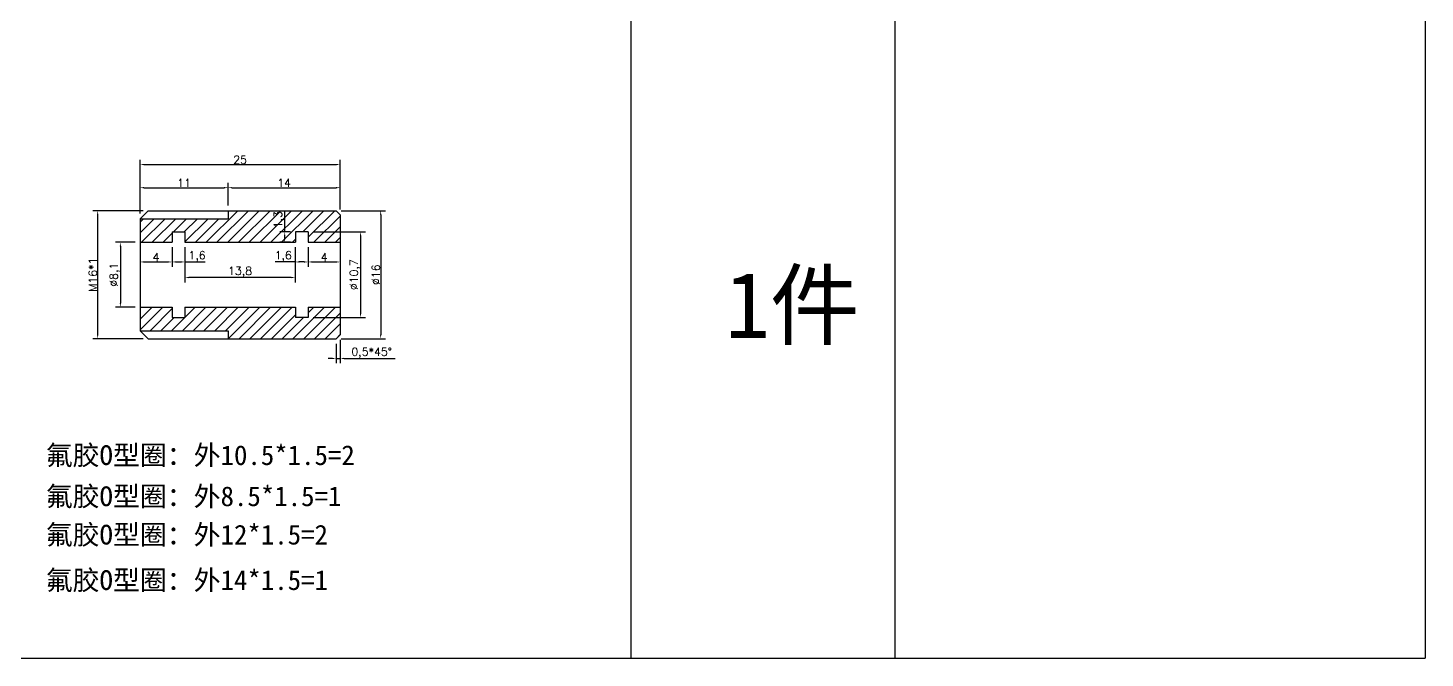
# Model space of a CAD drawing. Header units: millimetres. Extents: x 6817 to 10425, y -2870 to -164.
# Drawn here: x 10250.6 to 10425.2, y -1307 to -1228.3 of the extents above; entities that cross this region are included whole.
import ezdxf

# ---------------------------------------------------------------- set-up
doc = ezdxf.new("R2010")
doc.units = ezdxf.units.MM
doc.layers.add('图层2', color=108, linetype='Continuous')
doc.styles.get("Standard").update_dxf_attribs({"font": 'txt', "bigfont": 'gbcbig.shx'})
doc.dimstyles.new('ISO-25', dxfattribs={"dimtxt": 1, "dimasz": 0.5, "dimexe": 0.6, "dimexo": 0.625, "dimgap": 0.1, "dimtad": 1, "dimtxsty": 'Standard', "dimcen": 2.5, "dimadec": 0, "dimazin": 0, "dimtfac": 1, "dimtmove": 0, "dimatfit": 3, "dimfxl": 1, "dimarcsym": 0})

# ---------------------------------------------------------------- blocks, each defined once
blk = doc.blocks.new('*D1346')
at = {"layer": 'Defpoints', "color": 0, "linetype": 'ByBlock', "transparency": 16777216}
for p in [(10265.61, -1251.14), (10259.31, -1267.14), (10265.61, -1267.14)]:
    blk.add_point(p, dxfattribs=at)
at = {"layer": '图层2', "color": 0, "linetype": 'ByBlock', "lineweight": -2, "transparency": 16777216}
for p, q in [((10264.99, -1251.14), (10258.71, -1251.14)), ((10259.31, -1251.64), (10259.31, -1266.64)), ((10264.99, -1267.14), (10258.71, -1267.14))]:
    blk.add_line(p, q, dxfattribs=at)
at = {"layer": '图层2', "color": 0, "linetype": 'ByBlock', "transparency": 16777216}
for points in [[(10259.23, -1251.64), (10259.4, -1251.64), (10259.31, -1251.14)], [(10259.23, -1266.64), (10259.4, -1266.64), (10259.31, -1267.14)]]:
    blk.add_solid(points, dxfattribs=at)
at = {"layer": '图层2', "color": 0, "linetype": 'ByBlock', "transparency": 16777216, "insert": (10258.71, -1259.14), "char_height": 1, "attachment_point": 5, "rotation": 90}
blk.add_mtext('M16*1', dxfattribs=at)
blk = doc.blocks.new('*D1347')
at = {"layer": 'Defpoints', "color": 0, "linetype": 'ByBlock', "transparency": 16777216}
for p in [(10264.61, -1255.09), (10262.15, -1263.19), (10264.61, -1263.19)]:
    blk.add_point(p, dxfattribs=at)
at = {"layer": '图层2', "color": 0, "linetype": 'ByBlock', "lineweight": -2, "transparency": 16777216}
for p, q in [((10263.99, -1255.09), (10261.55, -1255.09)), ((10262.15, -1255.59), (10262.15, -1262.69)), ((10263.99, -1263.19), (10261.55, -1263.19))]:
    blk.add_line(p, q, dxfattribs=at)
at = {"layer": '图层2', "color": 0, "linetype": 'ByBlock', "transparency": 16777216}
for points in [[(10262.07, -1255.59), (10262.23, -1255.59), (10262.15, -1255.09)], [(10262.07, -1262.69), (10262.23, -1262.69), (10262.15, -1263.19)]]:
    blk.add_solid(points, dxfattribs=at)
at = {"layer": '图层2', "color": 0, "linetype": 'ByBlock', "transparency": 16777216, "insert": (10261.47, -1259.14), "char_height": 1, "attachment_point": 5, "rotation": 90}
blk.add_mtext('%%C8,1', dxfattribs=at)
blk = doc.blocks.new('*D1345')
at = {"layer": 'Defpoints', "color": 0, "linetype": 'ByBlock', "transparency": 16777216}
for p in [(10289.11, -1251.14), (10289.11, -1267.14), (10294.68, -1267.14)]:
    blk.add_point(p, dxfattribs=at)
at = {"layer": '图层2', "color": 0, "linetype": 'ByBlock', "lineweight": -2, "transparency": 16777216}
for p, q in [((10289.74, -1251.14), (10295.28, -1251.14)), ((10294.68, -1251.64), (10294.68, -1266.64)), ((10289.74, -1267.14), (10295.28, -1267.14))]:
    blk.add_line(p, q, dxfattribs=at)
at = {"layer": '图层2', "color": 0, "linetype": 'ByBlock', "transparency": 16777216}
for points in [[(10294.59, -1251.64), (10294.76, -1251.64), (10294.68, -1251.14)], [(10294.59, -1266.64), (10294.76, -1266.64), (10294.68, -1267.14)]]:
    blk.add_solid(points, dxfattribs=at)
at = {"layer": '图层2', "color": 0, "linetype": 'ByBlock', "transparency": 16777216, "insert": (10294.08, -1259.14), "char_height": 1, "attachment_point": 5, "rotation": 90}
blk.add_mtext('%%C16', dxfattribs=at)
blk = doc.blocks.new('*D1348')
at = {"layer": 'Defpoints', "color": 0, "linetype": 'ByBlock', "transparency": 16777216}
for p in [(10275.61, -1248.27), (10275.61, -1251.14), (10264.61, -1252.14)]:
    blk.add_point(p, dxfattribs=at)
at = {"layer": '图层2', "color": 0, "linetype": 'ByBlock', "lineweight": -2, "transparency": 16777216}
for p, q in [((10264.61, -1251.51), (10264.61, -1247.67)), ((10265.11, -1248.27), (10275.11, -1248.27)), ((10275.61, -1250.51), (10275.61, -1247.67))]:
    blk.add_line(p, q, dxfattribs=at)
at = {"layer": '图层2', "color": 0, "linetype": 'ByBlock', "transparency": 16777216}
for points in [[(10265.11, -1248.18), (10265.11, -1248.35), (10264.61, -1248.27)], [(10275.11, -1248.18), (10275.11, -1248.35), (10275.61, -1248.27)]]:
    blk.add_solid(points, dxfattribs=at)
at = {"layer": '图层2', "color": 0, "linetype": 'ByBlock', "transparency": 16777216, "insert": (10270.11, -1247.67), "char_height": 1, "attachment_point": 5}
blk.add_mtext('11', dxfattribs=at)
blk = doc.blocks.new('*D1349')
at = {"layer": 'Defpoints', "color": 0, "linetype": 'ByBlock', "transparency": 16777216}
for p in [(10289.61, -1248.27), (10275.61, -1251.14), (10289.61, -1251.14)]:
    blk.add_point(p, dxfattribs=at)
at = {"layer": '图层2', "color": 0, "linetype": 'ByBlock', "lineweight": -2, "transparency": 16777216}
for p, q in [((10275.61, -1250.51), (10275.61, -1247.67)), ((10276.11, -1248.27), (10289.11, -1248.27)), ((10289.61, -1250.51), (10289.61, -1247.67))]:
    blk.add_line(p, q, dxfattribs=at)
at = {"layer": '图层2', "color": 0, "linetype": 'ByBlock', "transparency": 16777216}
for points in [[(10276.11, -1248.18), (10276.11, -1248.35), (10275.61, -1248.27)], [(10289.11, -1248.18), (10289.11, -1248.35), (10289.61, -1248.27)]]:
    blk.add_solid(points, dxfattribs=at)
at = {"layer": '图层2', "color": 0, "linetype": 'ByBlock', "transparency": 16777216, "insert": (10282.61, -1247.67), "char_height": 1, "attachment_point": 5}
blk.add_mtext('14', dxfattribs=at)
blk = doc.blocks.new('*D1350')
at = {"layer": 'Defpoints', "color": 0, "linetype": 'ByBlock', "transparency": 16777216}
for p in [(10289.11, -1267.14), (10289.61, -1266.64), (10289.61, -1269.61)]:
    blk.add_point(p, dxfattribs=at)
at = {"layer": '图层2', "color": 0, "linetype": 'ByBlock', "lineweight": -2, "transparency": 16777216}
for p, q in [((10289.61, -1267.26), (10289.61, -1270.21)), ((10289.11, -1267.76), (10289.11, -1270.21)), ((10288.61, -1269.61), (10288.11, -1269.61)), ((10289.11, -1269.61), (10289.61, -1269.61)), ((10290.11, -1269.61), (10296.48, -1269.61))]:
    blk.add_line(p, q, dxfattribs=at)
at = {"layer": '图层2', "color": 0, "linetype": 'ByBlock', "transparency": 16777216}
for points in [[(10288.61, -1269.52), (10288.61, -1269.69), (10289.11, -1269.61)], [(10290.11, -1269.52), (10290.11, -1269.69), (10289.61, -1269.61)]]:
    blk.add_solid(points, dxfattribs=at)
at = {"layer": '图层2', "color": 0, "linetype": 'ByBlock', "transparency": 16777216, "insert": (10293.55, -1268.92), "char_height": 1, "attachment_point": 5}
blk.add_mtext('0,5*45%%D', dxfattribs=at)
blk = doc.blocks.new('*D1351')
at = {"layer": 'Defpoints', "color": 0, "linetype": 'ByBlock', "transparency": 16777216}
for p in [(10285.61, -1253.79), (10285.61, -1264.49), (10292.17, -1264.49)]:
    blk.add_point(p, dxfattribs=at)
at = {"layer": '图层2', "color": 0, "linetype": 'ByBlock', "lineweight": -2, "transparency": 16777216}
for p, q in [((10286.24, -1253.79), (10292.77, -1253.79)), ((10292.17, -1254.29), (10292.17, -1263.99)), ((10286.24, -1264.49), (10292.77, -1264.49))]:
    blk.add_line(p, q, dxfattribs=at)
at = {"layer": '图层2', "color": 0, "linetype": 'ByBlock', "transparency": 16777216}
for points in [[(10292.08, -1254.29), (10292.25, -1254.29), (10292.17, -1253.79)], [(10292.08, -1263.99), (10292.25, -1263.99), (10292.17, -1264.49)]]:
    blk.add_solid(points, dxfattribs=at)
at = {"layer": '图层2', "color": 0, "linetype": 'ByBlock', "transparency": 16777216, "insert": (10291.48, -1259.14), "char_height": 1, "attachment_point": 5, "rotation": 90}
blk.add_mtext('%%C10,7', dxfattribs=at)
blk = doc.blocks.new('*D1352')
at = {"layer": 'Defpoints', "color": 0, "linetype": 'ByBlock', "transparency": 16777216}
for p in [(10285.61, -1255.09), (10289.61, -1255.09), (10289.61, -1257.55)]:
    blk.add_point(p, dxfattribs=at)
at = {"layer": '图层2', "color": 0, "linetype": 'ByBlock', "lineweight": -2, "transparency": 16777216}
for p, q in [((10285.61, -1255.71), (10285.61, -1258.15)), ((10289.61, -1255.71), (10289.61, -1258.15)), ((10286.11, -1257.55), (10289.11, -1257.55))]:
    blk.add_line(p, q, dxfattribs=at)
at = {"layer": '图层2', "color": 0, "linetype": 'ByBlock', "transparency": 16777216}
for points in [[(10286.11, -1257.46), (10286.11, -1257.63), (10285.61, -1257.55)], [(10289.11, -1257.46), (10289.11, -1257.63), (10289.61, -1257.55)]]:
    blk.add_solid(points, dxfattribs=at)
at = {"layer": '图层2', "color": 0, "linetype": 'ByBlock', "transparency": 16777216, "insert": (10287.61, -1256.95), "char_height": 1, "attachment_point": 5}
blk.add_mtext('4', dxfattribs=at)
blk = doc.blocks.new('*D1353')
at = {"layer": 'Defpoints', "color": 0, "linetype": 'ByBlock', "transparency": 16777216}
for p in [(10284.01, -1255.09), (10285.61, -1255.09), (10284.01, -1257.55)]:
    blk.add_point(p, dxfattribs=at)
at = {"layer": '图层2', "color": 0, "linetype": 'ByBlock', "lineweight": -2, "transparency": 16777216}
for p, q in [((10284.01, -1255.71), (10284.01, -1258.15)), ((10285.61, -1255.71), (10285.61, -1258.15)), ((10284.01, -1257.55), (10281.48, -1257.55)), ((10285.11, -1257.55), (10284.51, -1257.55))]:
    blk.add_line(p, q, dxfattribs=at)
at = {"layer": '图层2', "color": 0, "linetype": 'ByBlock', "transparency": 16777216}
for points in [[(10284.51, -1257.46), (10284.51, -1257.63), (10284.01, -1257.55)], [(10285.11, -1257.46), (10285.11, -1257.63), (10285.61, -1257.55)]]:
    blk.add_solid(points, dxfattribs=at)
at = {"layer": '图层2', "color": 0, "linetype": 'ByBlock', "transparency": 16777216, "insert": (10282.5, -1256.86), "char_height": 1, "attachment_point": 5}
blk.add_mtext('1,6', dxfattribs=at)
blk = doc.blocks.new('*D1354')
at = {"layer": 'Defpoints', "color": 0, "linetype": 'ByBlock', "transparency": 16777216}
for p in [(10270.21, -1255.09), (10284.01, -1255.09), (10270.21, -1259.5)]:
    blk.add_point(p, dxfattribs=at)
at = {"layer": '图层2', "color": 0, "linetype": 'ByBlock', "lineweight": -2, "transparency": 16777216}
for p, q in [((10270.21, -1255.71), (10270.21, -1260.1)), ((10284.01, -1255.71), (10284.01, -1260.1)), ((10283.51, -1259.5), (10270.71, -1259.5))]:
    blk.add_line(p, q, dxfattribs=at)
at = {"layer": '图层2', "color": 0, "linetype": 'ByBlock', "transparency": 16777216}
for points in [[(10270.71, -1259.41), (10270.71, -1259.58), (10270.21, -1259.5)], [(10283.51, -1259.41), (10283.51, -1259.58), (10284.01, -1259.5)]]:
    blk.add_solid(points, dxfattribs=at)
at = {"layer": '图层2', "color": 0, "linetype": 'ByBlock', "transparency": 16777216, "insert": (10277.11, -1258.81), "char_height": 1, "attachment_point": 5}
blk.add_mtext('13,8', dxfattribs=at)
blk = doc.blocks.new('*D1355')
at = {"layer": 'Defpoints', "color": 0, "linetype": 'ByBlock', "transparency": 16777216}
for p in [(10268.61, -1255.09), (10270.21, -1255.09), (10270.21, -1257.55)]:
    blk.add_point(p, dxfattribs=at)
at = {"layer": '图层2', "color": 0, "linetype": 'ByBlock', "lineweight": -2, "transparency": 16777216}
for p, q in [((10268.61, -1255.71), (10268.61, -1258.15)), ((10270.21, -1255.71), (10270.21, -1258.15)), ((10269.11, -1257.55), (10269.71, -1257.55)), ((10270.21, -1257.55), (10272.75, -1257.55))]:
    blk.add_line(p, q, dxfattribs=at)
at = {"layer": '图层2', "color": 0, "linetype": 'ByBlock', "transparency": 16777216}
for points in [[(10269.11, -1257.46), (10269.11, -1257.63), (10268.61, -1257.55)], [(10269.71, -1257.46), (10269.71, -1257.63), (10270.21, -1257.55)]]:
    blk.add_solid(points, dxfattribs=at)
at = {"layer": '图层2', "color": 0, "linetype": 'ByBlock', "transparency": 16777216, "insert": (10271.73, -1256.86), "char_height": 1, "attachment_point": 5}
blk.add_mtext('1,6', dxfattribs=at)
blk = doc.blocks.new('*D1356')
at = {"layer": 'Defpoints', "color": 0, "linetype": 'ByBlock', "transparency": 16777216}
for p in [(10264.61, -1255.09), (10268.61, -1255.09), (10268.61, -1257.55)]:
    blk.add_point(p, dxfattribs=at)
at = {"layer": '图层2', "color": 0, "linetype": 'ByBlock', "lineweight": -2, "transparency": 16777216}
for p, q in [((10264.61, -1255.71), (10264.61, -1258.15)), ((10268.61, -1255.71), (10268.61, -1258.15)), ((10265.11, -1257.55), (10268.11, -1257.55))]:
    blk.add_line(p, q, dxfattribs=at)
at = {"layer": '图层2', "color": 0, "linetype": 'ByBlock', "transparency": 16777216}
for points in [[(10265.11, -1257.46), (10265.11, -1257.63), (10264.61, -1257.55)], [(10268.11, -1257.46), (10268.11, -1257.63), (10268.61, -1257.55)]]:
    blk.add_solid(points, dxfattribs=at)
at = {"layer": '图层2', "color": 0, "linetype": 'ByBlock', "transparency": 16777216, "insert": (10266.61, -1256.95), "char_height": 1, "attachment_point": 5}
blk.add_mtext('4', dxfattribs=at)
blk = doc.blocks.new('*D1357')
at = {"layer": 'Defpoints', "color": 0, "linetype": 'ByBlock', "transparency": 16777216}
for p in [(10282.69, -1253.79), (10284.01, -1253.79), (10284.01, -1255.09)]:
    blk.add_point(p, dxfattribs=at)
at = {"layer": '图层2', "color": 0, "linetype": 'ByBlock', "lineweight": -2, "transparency": 16777216}
for p, q in [((10282.69, -1253.79), (10282.69, -1251.26)), ((10283.39, -1253.79), (10282.09, -1253.79)), ((10283.39, -1255.09), (10282.09, -1255.09)), ((10282.69, -1254.59), (10282.69, -1254.29))]:
    blk.add_line(p, q, dxfattribs=at)
at = {"layer": '图层2', "color": 0, "linetype": 'ByBlock', "transparency": 16777216}
for points in [[(10282.6, -1254.29), (10282.77, -1254.29), (10282.69, -1253.79)], [(10282.6, -1254.59), (10282.77, -1254.59), (10282.69, -1255.09)]]:
    blk.add_solid(points, dxfattribs=at)
at = {"layer": '图层2', "color": 0, "linetype": 'ByBlock', "transparency": 16777216, "insert": (10282, -1252.27), "char_height": 1, "attachment_point": 5, "rotation": 90}
blk.add_mtext('1,3', dxfattribs=at)
blk = doc.blocks.new('*D1358')
at = {"layer": 'Defpoints', "color": 0, "linetype": 'ByBlock', "transparency": 16777216}
for p in [(10289.61, -1245.37), (10289.61, -1251.64), (10264.61, -1252.14)]:
    blk.add_point(p, dxfattribs=at)
at = {"layer": '图层2', "color": 0, "linetype": 'ByBlock', "lineweight": -2, "transparency": 16777216}
for p, q in [((10264.61, -1251.51), (10264.61, -1244.77)), ((10289.61, -1251.01), (10289.61, -1244.77)), ((10265.11, -1245.37), (10289.11, -1245.37))]:
    blk.add_line(p, q, dxfattribs=at)
at = {"layer": '图层2', "color": 0, "linetype": 'ByBlock', "transparency": 16777216}
for points in [[(10265.11, -1245.29), (10265.11, -1245.46), (10264.61, -1245.37)], [(10289.11, -1245.29), (10289.11, -1245.46), (10289.61, -1245.37)]]:
    blk.add_solid(points, dxfattribs=at)
at = {"layer": '图层2', "color": 0, "linetype": 'ByBlock', "transparency": 16777216, "insert": (10277.11, -1244.77), "char_height": 1, "attachment_point": 5}
blk.add_mtext('25', dxfattribs=at)

msp = doc.modelspace()

# ---------------------------------------------------------------- hatches: boundary and pattern name
at = {"layer": '图层2', "linetype": 'ByBlock'}
h = msp.add_hatch(dxfattribs=at)
h.set_pattern_fill('ANSI31', color=4, scale=0.3)
h.paths.add_polyline_path([(10289.614, -1251.639), (10289.114, -1251.139), (10275.614, -1251.139), (10275.614, -1252.139), (10264.614, -1252.139), (10264.614, -1255.089), (10268.614, -1255.089), (10268.614, -1253.789), (10270.214, -1253.789), (10270.214, -1255.089), (10284.014, -1255.089), (10284.014, -1253.789), (10285.614, -1253.789), (10285.614, -1255.089), (10289.614, -1255.089)])
h.paths.add_polyline_path([(10289.614, -1263.189), (10285.614, -1263.189), (10285.614, -1264.489), (10284.014, -1264.489), (10284.014, -1263.189), (10270.214, -1263.189), (10270.214, -1264.489), (10268.614, -1264.489), (10268.614, -1263.189), (10264.614, -1263.189), (10264.614, -1266.139), (10275.614, -1266.139), (10275.614, -1267.139), (10289.114, -1267.139), (10289.614, -1266.639)])

# ---------------------------------------------------------------- linework, layer by layer
at = {"layer": '图层2', "color": 2, "linetype": 'ByBlock'}
for p, q in [((10325.95, -1131.387), (10325.95, -1307.048)), ((10358.925, -1131.387), (10358.925, -1307.048)), ((10425.184, -1131.387), (10425.184, -1307.048)), ((10129.479, -1307.048), (10425.184, -1307.048))]:
    msp.add_line(p, q, dxfattribs=at)
at = {"layer": '图层2', "color": 1, "linetype": 'ByBlock'}
for p, q in [((10264.614, -1252.139), (10265.614, -1251.139)), ((10265.614, -1251.139), (10289.114, -1251.139)), ((10289.114, -1251.139), (10289.614, -1251.639)), ((10289.614, -1251.639), (10289.614, -1266.639)), ((10264.614, -1252.139), (10264.614, -1266.139)), ((10264.614, -1255.089), (10268.614, -1255.089)), ((10268.614, -1253.789), (10268.614, -1255.089)), ((10268.614, -1253.789), (10270.214, -1253.789)), ((10270.214, -1253.789), (10270.214, -1255.089)), ((10270.214, -1255.089), (10284.014, -1255.089)), ((10284.014, -1253.789), (10284.014, -1255.089)), ((10285.614, -1253.789), (10284.014, -1253.789)), ((10285.614, -1253.789), (10285.614, -1255.089)), ((10285.614, -1255.089), (10289.614, -1255.089)), ((10264.614, -1263.189), (10268.614, -1263.189)), ((10268.614, -1263.189), (10268.614, -1264.489)), ((10270.214, -1263.189), (10270.214, -1264.489)), ((10270.214, -1263.189), (10284.014, -1263.189)), ((10284.014, -1263.189), (10284.014, -1264.489)), ((10285.614, -1263.189), (10289.614, -1263.189)), ((10285.614, -1263.189), (10285.614, -1264.489)), ((10268.614, -1264.489), (10270.214, -1264.489)), ((10285.614, -1264.489), (10284.014, -1264.489)), ((10264.614, -1266.139), (10265.614, -1267.139)), ((10265.614, -1267.139), (10289.114, -1267.139)), ((10289.114, -1267.139), (10289.614, -1266.639))]:
    msp.add_line(p, q, dxfattribs=at)
at = {"layer": '图层2', "color": 4, "linetype": 'ByBlock'}
for p, q in [((10275.614, -1251.139), (10275.614, -1252.139)), ((10264.614, -1252.139), (10275.614, -1252.139)), ((10264.614, -1266.139), (10275.614, -1266.139)), ((10275.614, -1266.139), (10275.614, -1267.139))]:
    msp.add_line(p, q, dxfattribs=at)

# ---------------------------------------------------------------- texts
at = {"color": 2, "attachment_point": 1}
for s, insert, char_height, width in [('{\\fSimSun|b0|i0|c134|p2;1件}', (10337.726, -1258.82), 8.21872, 36.05545), ('{\\fSimSun|b0|i0|c134|p2;氟胶O型圈：外10.5*1.5=2}', (10252.816, -1280.46), 2.46562, 41.58521), ('{\\fSimSun|b0|i0|c134|p2;氟胶O型圈：外8.5*1.5=1}', (10252.816, -1285.598), 2.46562, 38.16509), ('{\\fSimSun|b0|i0|c134|p2;氟胶O型圈：外12*1.5=2}', (10252.816, -1290.394), 2.46562, 38.16509), ('{\\fSimSun|b0|i0|c134|p2;氟胶O型圈：外14*1.5=1}', (10252.816, -1296.076), 2.46562, 38.16509)]:
    msp.add_mtext(s, dxfattribs=dict(at, insert=insert, char_height=char_height, width=width))

# ---------------------------------------------------------------- dimensions: what is measured, and where the dimension line sits
at = {"layer": '图层2', "color": 2, "linetype": 'ByBlock'}
for base, p1, p2, picture, middle in [((10289.614, -1245.373), (10264.614, -1252.139), (10289.614, -1251.639), '*D1358', (10277.114, -1244.773)), ((10275.614, -1248.268), (10264.614, -1252.139), (10275.614, -1251.139), '*D1348', (10270.114, -1247.668)), ((10289.614, -1248.268), (10275.614, -1251.139), (10289.614, -1251.139), '*D1349', (10282.614, -1247.668)), ((10268.614, -1257.546), (10264.614, -1255.089), (10268.614, -1255.089), '*D1356', (10266.614, -1256.946)), ((10270.214, -1257.546), (10268.614, -1255.089), (10270.214, -1255.089), '*D1355', (10271.731, -1256.863)), ((10270.214, -1259.496), (10284.014, -1255.089), (10270.214, -1255.089), '*D1354', (10277.114, -1258.813)), ((10284.014, -1257.546), (10285.614, -1255.089), (10284.014, -1255.089), '*D1353', (10282.497, -1256.863)), ((10289.614, -1257.546), (10285.614, -1255.089), (10289.614, -1255.089), '*D1352', (10287.614, -1256.946))]:
    dim = msp.add_linear_dim(base=base, p1=p1, p2=p2, dimstyle='ISO-25', dxfattribs=at)
    dim.commit()
    dim.dimension.update_dxf_attribs({"geometry": picture, "text_midpoint": middle})
for base, p1, p2, text, picture, middle in [((10259.314, -1267.139), (10265.614, -1251.139), (10265.614, -1267.139), 'M16*1', '*D1346', (10258.714, -1259.139)), ((10294.676, -1267.139), (10289.114, -1251.139), (10289.114, -1267.139), '%%C<>', '*D1345', (10294.076, -1259.139)), ((10262.149, -1263.189), (10264.614, -1255.089), (10264.614, -1263.189), '%%C<>', '*D1347', (10261.466, -1259.139)), ((10292.167, -1264.489), (10285.614, -1253.789), (10285.614, -1264.489), '%%C<>', '*D1351', (10291.483, -1259.139))]:
    dim = msp.add_linear_dim(base=base, p1=p1, p2=p2, angle=90, text=text, dimstyle='ISO-25', dxfattribs=at)
    dim.commit()
    dim.dimension.update_dxf_attribs({"geometry": picture, "text_midpoint": middle})
dim = msp.add_linear_dim(base=(10282.686, -1253.789), p1=(10284.014, -1255.089), p2=(10284.014, -1253.789), angle=90, dimstyle='ISO-25', dxfattribs=at)
dim.commit()
dim.dimension.update_dxf_attribs({"geometry": '*D1357', "text_midpoint": (10282.002, -1252.272)})
dim = msp.add_linear_dim(base=(10289.614, -1269.608), p1=(10289.114, -1267.139), p2=(10289.614, -1266.639), text='<>*45%%D', dimstyle='ISO-25', dxfattribs=at)
dim.commit()
dim.dimension.update_dxf_attribs({"geometry": '*D1350', "text_midpoint": (10293.547, -1268.925)})

doc.saveas('drawing.dxf')
